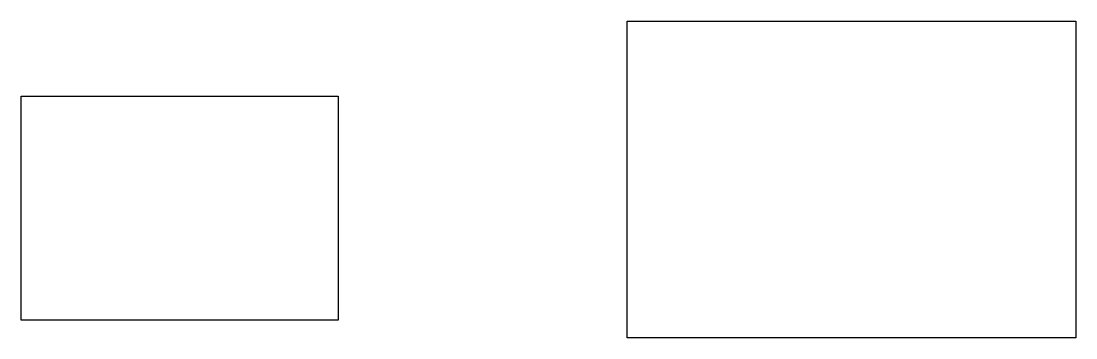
# Model space of a CAD drawing. Header units: millimetres. Extents: x 170 to 197836, y 52548 to 111948.
import ezdxf

# ---------------------------------------------------------------- set-up
doc = ezdxf.new("R2010")
doc.units = ezdxf.units.MM
doc.layers.add('dd', color=7, linetype='Continuous')

msp = doc.modelspace()

# ---------------------------------------------------------------- linework, layer by layer
at = {"layer": 'dd'}
for points in [[(113736, 52548), (113736, 111948), (197836, 111948), (197836, 52548)], [(170, 55855), (170, 97855), (59570, 97855), (59570, 55855)]]:
    msp.add_lwpolyline(points, close=True, dxfattribs=at)

doc.saveas('drawing.dxf')
